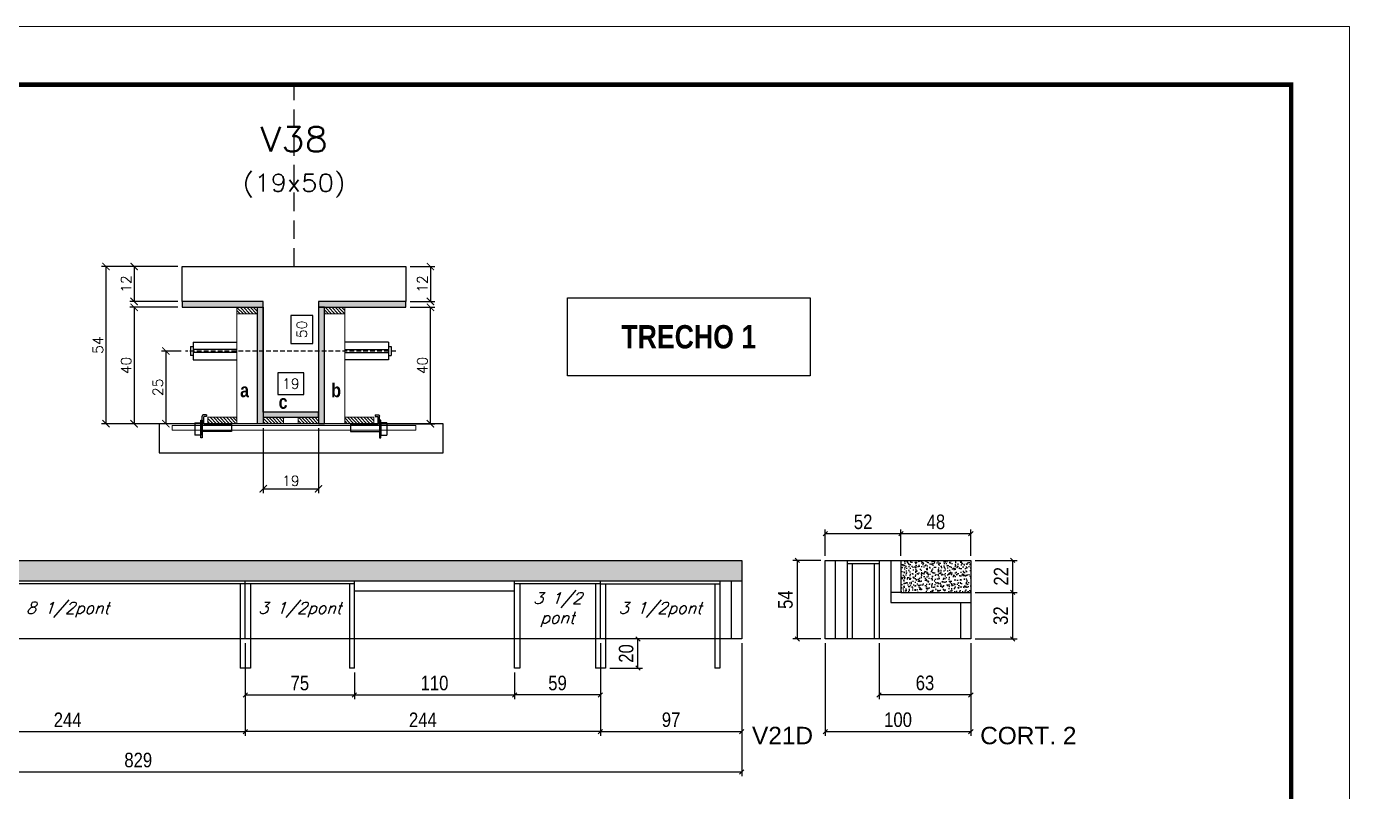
# Model space of a CAD drawing. Extents: x 0 to 6325, y 5574 to 19307.
# Drawn here: x 3746 to 4655, y 12990 to 13516 of the extents above; entities that cross this region are included whole.
import ezdxf
from ezdxf.enums import TextEntityAlignment as Align

# ---------------------------------------------------------------- set-up
doc = ezdxf.new("R2010")
doc.units = 0
doc.linetypes.add('DASHED', pattern=[0.75, 0.5, -0.25])
doc.linetypes.add('HIDDEN', pattern=[9.525, 6.35, -3.175])
for name, color, linetype in [('1', 1, 'Continuous'), ('5', 5, 'Continuous'), ('barrote', 251, 'Continuous'), ('COTA', 241, 'Continuous'), ('Cota Seção (2x)', 4, 'Continuous'), ('detalhes', 4, 'Continuous'), ('Hachura', 253, 'Continuous'), ('NOMENCLATURA', 7, 'Continuous'), ('Painéis', 200, 'Continuous'), ('presilha', 1, 'Continuous'), ('SARR_2.2x7', 40, 'Continuous'), ('SARR_3.5x7', 81, 'Continuous'), ('TENSOR', 3, 'Continuous'), ('texto', 7, 'Continuous'), ('Texto de Titulo', 7, 'Continuous'), ('Texto Qtd Sarr', 242, 'Continuous')]:
    doc.layers.add(name, color=color, linetype=linetype)
for name, color, linetype, lineweight in [('CONCRETO', 251, 'Continuous', 25), ('Folhas', 255, 'Continuous', 9), ('Madeira', 126, 'Continuous', 18), ('SARRAFO DE PRESSAO', 251, 'DASHED', 9), ('SCO-___-LAJ', 2, 'Continuous', 0), ('Texto Seção', 7, 'Continuous', 15)]:
    doc.layers.add(name, color=color, linetype=linetype, lineweight=lineweight)
doc.styles.add('COTA TECNICA', font='techl___.ttf', dxfattribs={"height": 10})
doc.styles.add('ROMANC', font='techb___.ttf', dxfattribs={"height": 2.5})
doc.styles.add('Romans', font='romans.shx')
doc.styles.get("Standard").update_dxf_attribs({"font": 'arial.ttf'})
doc.styles.add('TECNICA', font='techb___.ttf', dxfattribs={"height": 10})
doc.dimstyles.new('Cota Seção (2x)', dxfattribs={"dimtxt": 7, "dimasz": 5, "dimexe": 3, "dimexo": 3, "dimgap": 2, "dimtad": 3, "dimdec": 1, "dimlfac": 0.5, "dimzin": 12, "dimdsep": 46, "dimtxsty": 'Romans', "dimblk": 'ARCHTICK', "dimcen": 0, "dimclrd": 4, "dimclre": 4, "dimclrt": 1, "dimadec": 1, "dimazin": 3, "dimtfac": 1, "dimtdec": 1, "dimtmove": 0, "dimatfit": 3, "dimldrblk": 'OBLIQUE', "dimfxl": 1, "dimtolj": 1, "dimtzin": 12, "dimarcsym": 0})
doc.dimstyles.new('Cota Seção interna', dxfattribs={"dimtxt": 7, "dimasz": 6, "dimexe": 0.18, "dimexo": 2, "dimgap": -4, "dimtad": 3, "dimdec": 1, "dimlfac": 0.5, "dimzin": 12, "dimdsep": 46, "dimtxsty": 'Romans', "dimblk": 'ARCHTICK', "dimcen": 0.09, "dimse1": 1, "dimse2": 1, "dimsd1": 1, "dimsd2": 1, "dimclrd": 180, "dimclre": 5, "dimclrt": 1, "dimadec": 0, "dimazin": 3, "dimtfac": 1, "dimtdec": 1, "dimtofl": 0, "dimtmove": 0, "dimatfit": 3, "dimldrblk": 'ARCHTICK', "dimfxl": 1, "dimtolj": 1, "dimtzin": 0, "dimarcsym": 0})
doc.dimstyles.new('PAINEL', dxfattribs={"dimtxt": 10, "dimasz": 3, "dimexe": 3, "dimexo": 3, "dimgap": 3, "dimtad": 1, "dimdec": 1, "dimzin": 12, "dimdsep": 46, "dimtxsty": 'COTA TECNICA', "dimblk1": 'OBLIQUE', "dimblk2": 'OBLIQUE', "dimsah": 1, "dimcen": 0.9, "dimclrd": 4, "dimclre": 4, "dimclrt": 240, "dimadec": 1, "dimazin": 3, "dimtfac": 1, "dimtdec": 1, "dimtmove": 0, "dimatfit": 3, "dimfxl": 1, "dimtolj": 1, "dimtzin": 12, "dimarcsym": 0})
pattern_1 = [(315, (26865.4202, 5013.0558), (1.12253202, 1.12253202), [])]

# ---------------------------------------------------------------- blocks, each defined once
blk = doc.blocks.new('9999999999')
at = {"layer": 'Folhas'}
blk.add_lwpolyline([(98138.98, 34190.21), (99623.98, 34190.21), (99623.98, 35240.21), (98138.98, 35240.21)], close=True, dxfattribs=at)
at = {"layer": 'Folhas', "color": 30, "const_width": 3}
blk.add_lwpolyline([(98213.98, 34230.21), (99583.98, 34230.21), (99583.98, 35200.21), (98213.98, 35200.21)], close=True, dxfattribs=at)
blk = doc.blocks.new('_Oblique')
at = {"layer": '1', "color": 0, "lineweight": -2}
blk.add_line((-0.5, -0.5), (0.5, 0.5), dxfattribs=at)
blk = doc.blocks.new('*D4930')
at = {"layer": 'COTA', "color": 4, "lineweight": -2, "transparency": 16777216}
for p, q in [((3408.47, 13091.81), (3408.47, 13000.43)), ((4237.47, 13091.81), (4237.47, 13000.43)), ((3408.47, 13003.43), (4237.47, 13003.43))]:
    blk.add_line(p, q, dxfattribs=at)
at = {"layer": 'Defpoints', "color": 0, "transparency": 16777216}
for p in [(3408.47, 13094.81), (4237.47, 13094.81), (4237.47, 13003.43)]:
    blk.add_point(p, dxfattribs=at)
at = {"layer": 'COTA', "color": 4, "lineweight": -2, "transparency": 16777216, "xscale": 3, "yscale": 3, "zscale": 3, "rotation": 180}
blk.add_blockref('_Oblique', (3408.47, 13003.43), dxfattribs=at)
at = {"layer": 'COTA', "color": 4, "lineweight": -2, "transparency": 16777216, "xscale": 3, "yscale": 3, "zscale": 3}
blk.add_blockref('_Oblique', (4237.47, 13003.43), dxfattribs=at)
at = {"layer": 'COTA', "color": 240, "transparency": 16777216, "insert": (3822.97, 13011.53), "char_height": 10, "attachment_point": 5, "style": 'COTA TECNICA'}
blk.add_mtext('\\A1;829', dxfattribs=at)
blk = doc.blocks.new('*D3748')
at = {"layer": 'COTA', "color": 4, "lineweight": -2, "transparency": 16777216}
for p, q in [((3652.47, 13091.81), (3652.47, 13028.14)), ((3896.47, 13091.81), (3896.47, 13028.14)), ((3652.47, 13031.14), (3896.47, 13031.14))]:
    blk.add_line(p, q, dxfattribs=at)
at = {"layer": 'Defpoints', "color": 0, "transparency": 16777216}
for p in [(3652.47, 13094.81), (3896.47, 13094.81), (3896.47, 13031.14)]:
    blk.add_point(p, dxfattribs=at)
at = {"layer": 'COTA', "color": 4, "lineweight": -2, "transparency": 16777216, "xscale": 3, "yscale": 3, "zscale": 3, "rotation": 180}
blk.add_blockref('_Oblique', (3652.47, 13031.14), dxfattribs=at)
at = {"layer": 'COTA', "color": 4, "lineweight": -2, "transparency": 16777216, "xscale": 3, "yscale": 3, "zscale": 3}
blk.add_blockref('_Oblique', (3896.47, 13031.14), dxfattribs=at)
at = {"layer": 'COTA', "color": 240, "transparency": 16777216, "insert": (3774.47, 13039.22), "char_height": 10, "attachment_point": 5, "style": 'COTA TECNICA'}
blk.add_mtext('\\A1;244', dxfattribs=at)
blk = doc.blocks.new('*D3749')
at = {"layer": 'COTA', "color": 4, "lineweight": -2, "transparency": 16777216}
for p, q in [((4140.47, 13091.81), (4140.47, 13028.14)), ((4237.47, 13091.81), (4237.47, 13028.14)), ((4140.47, 13031.14), (4237.47, 13031.14))]:
    blk.add_line(p, q, dxfattribs=at)
at = {"layer": 'Defpoints', "color": 0, "transparency": 16777216}
for p in [(4140.47, 13094.81), (4237.47, 13094.81), (4237.47, 13031.14)]:
    blk.add_point(p, dxfattribs=at)
at = {"layer": 'COTA', "color": 4, "lineweight": -2, "transparency": 16777216, "xscale": 3, "yscale": 3, "zscale": 3, "rotation": 180}
blk.add_blockref('_Oblique', (4140.47, 13031.14), dxfattribs=at)
at = {"layer": 'COTA', "color": 4, "lineweight": -2, "transparency": 16777216, "xscale": 3, "yscale": 3, "zscale": 3}
blk.add_blockref('_Oblique', (4237.47, 13031.14), dxfattribs=at)
at = {"layer": 'COTA', "color": 240, "transparency": 16777216, "insert": (4188.97, 13039.25), "char_height": 10, "attachment_point": 5, "style": 'COTA TECNICA'}
blk.add_mtext('\\A1;97', dxfattribs=at)
blk = doc.blocks.new('*D4913')
at = {"layer": 'COTA', "color": 4, "lineweight": -2, "transparency": 16777216}
for p, q in [((3896.47, 13091.81), (3896.47, 13028.14)), ((4140.47, 13091.81), (4140.47, 13028.14)), ((4140.47, 13031.14), (3896.47, 13031.14))]:
    blk.add_line(p, q, dxfattribs=at)
at = {"layer": 'Defpoints', "color": 0, "transparency": 16777216}
for p in [(3896.47, 13094.81), (4140.47, 13094.81), (3896.47, 13031.14)]:
    blk.add_point(p, dxfattribs=at)
at = {"layer": 'COTA', "color": 4, "lineweight": -2, "transparency": 16777216, "xscale": 3, "yscale": 3, "zscale": 3, "rotation": 180}
blk.add_blockref('_Oblique', (3896.47, 13031.14), dxfattribs=at)
at = {"layer": 'COTA', "color": 4, "lineweight": -2, "transparency": 16777216, "xscale": 3, "yscale": 3, "zscale": 3}
blk.add_blockref('_Oblique', (4140.47, 13031.14), dxfattribs=at)
at = {"layer": 'COTA', "color": 240, "transparency": 16777216, "insert": (4018.47, 13039.22), "char_height": 10, "attachment_point": 5, "style": 'COTA TECNICA'}
blk.add_mtext('\\A1;244', dxfattribs=at)
blk = doc.blocks.new('*D4915')
at = {"layer": 'COTA', "color": 4, "lineweight": -2, "transparency": 16777216}
for p, q in [((4140.47, 13091.81), (4140.47, 13053.33)), ((4081.47, 13071.81), (4081.47, 13053.33)), ((4140.47, 13056.33), (4081.47, 13056.33))]:
    blk.add_line(p, q, dxfattribs=at)
at = {"layer": 'Defpoints', "color": 0, "transparency": 16777216}
for p in [(4140.47, 13094.81), (4081.47, 13074.81), (4081.47, 13056.33)]:
    blk.add_point(p, dxfattribs=at)
at = {"layer": 'COTA', "color": 4, "lineweight": -2, "transparency": 16777216, "xscale": 3, "yscale": 3, "zscale": 3, "rotation": 180}
blk.add_blockref('_Oblique', (4081.47, 13056.33), dxfattribs=at)
at = {"layer": 'COTA', "color": 4, "lineweight": -2, "transparency": 16777216, "xscale": 3, "yscale": 3, "zscale": 3}
blk.add_blockref('_Oblique', (4140.47, 13056.33), dxfattribs=at)
at = {"layer": 'COTA', "color": 240, "transparency": 16777216, "insert": (4110.97, 13064.47), "char_height": 10, "attachment_point": 5, "style": 'COTA TECNICA'}
blk.add_mtext('\\A1;59', dxfattribs=at)
blk = doc.blocks.new('*D4916')
at = {"layer": 'COTA', "color": 4, "lineweight": -2, "transparency": 16777216}
for p, q in [((3896.47, 13091.81), (3896.47, 13053.33)), ((3971.47, 13071.81), (3971.47, 13053.33)), ((3896.47, 13056.33), (3971.47, 13056.33))]:
    blk.add_line(p, q, dxfattribs=at)
at = {"layer": 'Defpoints', "color": 0, "transparency": 16777216}
for p in [(3896.47, 13094.81), (3971.47, 13074.81), (3971.47, 13056.33)]:
    blk.add_point(p, dxfattribs=at)
at = {"layer": 'COTA', "color": 4, "lineweight": -2, "transparency": 16777216, "xscale": 3, "yscale": 3, "zscale": 3, "rotation": 180}
blk.add_blockref('_Oblique', (3896.47, 13056.33), dxfattribs=at)
at = {"layer": 'COTA', "color": 4, "lineweight": -2, "transparency": 16777216, "xscale": 3, "yscale": 3, "zscale": 3}
blk.add_blockref('_Oblique', (3971.47, 13056.33), dxfattribs=at)
at = {"layer": 'COTA', "color": 240, "transparency": 16777216, "insert": (3933.97, 13064.44), "char_height": 10, "attachment_point": 5, "style": 'COTA TECNICA'}
blk.add_mtext('\\A1;75', dxfattribs=at)
blk = doc.blocks.new('*D4917')
at = {"layer": 'COTA', "color": 4, "lineweight": -2, "transparency": 16777216}
for p, q in [((4294.87, 13091.81), (4294.87, 13028.14)), ((4394.87, 13091.81), (4394.87, 13028.14)), ((4294.87, 13031.14), (4394.87, 13031.14))]:
    blk.add_line(p, q, dxfattribs=at)
at = {"layer": 'Defpoints', "color": 0, "transparency": 16777216}
for p in [(4294.87, 13094.81), (4394.87, 13094.81), (4394.87, 13031.14)]:
    blk.add_point(p, dxfattribs=at)
at = {"layer": 'COTA', "color": 4, "lineweight": -2, "transparency": 16777216, "xscale": 3, "yscale": 3, "zscale": 3, "rotation": 180}
blk.add_blockref('_Oblique', (4294.87, 13031.14), dxfattribs=at)
at = {"layer": 'COTA', "color": 4, "lineweight": -2, "transparency": 16777216, "xscale": 3, "yscale": 3, "zscale": 3}
blk.add_blockref('_Oblique', (4394.87, 13031.14), dxfattribs=at)
at = {"layer": 'COTA', "color": 240, "transparency": 16777216, "insert": (4344.87, 13039.25), "char_height": 10, "attachment_point": 5, "style": 'COTA TECNICA'}
blk.add_mtext('\\A1;100', dxfattribs=at)
blk = doc.blocks.new('*D4918')
at = {"layer": 'COTA', "color": 4, "lineweight": -2, "transparency": 16777216}
for p, q in [((3971.47, 13071.81), (3971.47, 13053.33)), ((4081.47, 13071.81), (4081.47, 13053.33)), ((3971.47, 13056.33), (4081.47, 13056.33))]:
    blk.add_line(p, q, dxfattribs=at)
at = {"layer": 'Defpoints', "color": 0, "transparency": 16777216}
for p in [(3971.47, 13074.81), (4081.47, 13074.81), (4081.47, 13056.33)]:
    blk.add_point(p, dxfattribs=at)
at = {"layer": 'COTA', "color": 4, "lineweight": -2, "transparency": 16777216, "xscale": 3, "yscale": 3, "zscale": 3, "rotation": 180}
blk.add_blockref('_Oblique', (3971.47, 13056.33), dxfattribs=at)
at = {"layer": 'COTA', "color": 4, "lineweight": -2, "transparency": 16777216, "xscale": 3, "yscale": 3, "zscale": 3}
blk.add_blockref('_Oblique', (4081.47, 13056.33), dxfattribs=at)
at = {"layer": 'COTA', "color": 240, "transparency": 16777216, "insert": (4026.47, 13064.44), "char_height": 10, "attachment_point": 5, "style": 'COTA TECNICA'}
blk.add_mtext('\\A1;110', dxfattribs=at)
blk = doc.blocks.new('*D4920')
at = {"layer": 'COTA', "color": 4, "lineweight": -2, "transparency": 16777216}
for p, q in [((4166.23, 13074.81), (4166.23, 13094.81)), ((4146.97, 13074.81), (4169.23, 13074.81))]:
    blk.add_line(p, q, dxfattribs=at)
at = {"layer": 'Defpoints', "color": 0, "transparency": 16777216}
for p in [(4166.23, 13094.81), (4166.23, 13094.81), (4143.97, 13074.81)]:
    blk.add_point(p, dxfattribs=at)
at = {"layer": 'COTA', "color": 4, "lineweight": -2, "transparency": 16777216, "xscale": 3, "yscale": 3, "zscale": 3}
for p, rotation in [((4166.23, 13094.81), 90), ((4166.23, 13074.81), 270)]:
    blk.add_blockref('_Oblique', p, dxfattribs=dict(at, rotation=rotation))
at = {"layer": 'COTA', "color": 240, "transparency": 16777216, "insert": (4158.13, 13084.81), "char_height": 10, "attachment_point": 5, "rotation": 90, "style": 'COTA TECNICA'}
blk.add_mtext('\\A1;20', dxfattribs=at)
blk = doc.blocks.new('*D4921')
at = {"layer": 'COTA', "color": 4, "lineweight": -2, "transparency": 16777216}
for p, q in [((4397.87, 13126.81), (4426.66, 13126.81)), ((4423.66, 13094.81), (4423.66, 13126.81)), ((4397.87, 13094.81), (4426.66, 13094.81))]:
    blk.add_line(p, q, dxfattribs=at)
at = {"layer": 'Defpoints', "color": 0, "transparency": 16777216}
for p in [(4394.87, 13126.81), (4423.66, 13126.81), (4394.87, 13094.81)]:
    blk.add_point(p, dxfattribs=at)
at = {"layer": 'COTA', "color": 4, "lineweight": -2, "transparency": 16777216, "xscale": 3, "yscale": 3, "zscale": 3}
for p, rotation in [((4423.66, 13126.81), 90), ((4423.66, 13094.81), 270)]:
    blk.add_blockref('_Oblique', p, dxfattribs=dict(at, rotation=rotation))
at = {"layer": 'COTA', "color": 240, "transparency": 16777216, "insert": (4415.44, 13110.81), "char_height": 10, "attachment_point": 5, "rotation": 90, "style": 'COTA TECNICA'}
blk.add_mtext('\\A1;32', dxfattribs=at)
blk = doc.blocks.new('*D4922')
at = {"layer": 'COTA', "color": 4, "lineweight": -2, "transparency": 16777216}
for p, q in [((4397.87, 13148.81), (4426.66, 13148.81)), ((4423.66, 13126.81), (4423.66, 13148.81)), ((4397.87, 13126.81), (4426.66, 13126.81))]:
    blk.add_line(p, q, dxfattribs=at)
at = {"layer": 'Defpoints', "color": 0, "transparency": 16777216}
for p in [(4394.87, 13148.81), (4423.66, 13148.81), (4394.87, 13126.81)]:
    blk.add_point(p, dxfattribs=at)
at = {"layer": 'COTA', "color": 4, "lineweight": -2, "transparency": 16777216, "xscale": 3, "yscale": 3, "zscale": 3}
for p, rotation in [((4423.66, 13148.81), 90), ((4423.66, 13126.81), 270)]:
    blk.add_blockref('_Oblique', p, dxfattribs=dict(at, rotation=rotation))
at = {"layer": 'COTA', "color": 240, "transparency": 16777216, "insert": (4415.66, 13137.81), "char_height": 10, "attachment_point": 5, "rotation": 90, "style": 'COTA TECNICA'}
blk.add_mtext('\\A1;22', dxfattribs=at)
blk = doc.blocks.new('*D4923')
at = {"layer": 'COTA', "color": 4, "lineweight": -2, "transparency": 16777216}
for p, q in [((4291.87, 13148.81), (4272.66, 13148.81)), ((4275.66, 13148.81), (4275.66, 13094.81)), ((4291.87, 13094.81), (4272.66, 13094.81))]:
    blk.add_line(p, q, dxfattribs=at)
at = {"layer": 'Defpoints', "color": 0, "transparency": 16777216}
for p in [(4294.87, 13148.81), (4275.66, 13094.81), (4294.87, 13094.81)]:
    blk.add_point(p, dxfattribs=at)
at = {"layer": 'COTA', "color": 4, "lineweight": -2, "transparency": 16777216, "xscale": 3, "yscale": 3, "zscale": 3}
for p, rotation in [((4275.66, 13148.81), 90), ((4275.66, 13094.81), 270)]:
    blk.add_blockref('_Oblique', p, dxfattribs=dict(at, rotation=rotation))
at = {"layer": 'COTA', "color": 240, "transparency": 16777216, "insert": (4267.55, 13121.81), "char_height": 10, "attachment_point": 5, "rotation": 90, "style": 'COTA TECNICA'}
blk.add_mtext('\\A1;54', dxfattribs=at)
blk = doc.blocks.new('*D4924')
at = {"layer": 'COTA', "color": 4, "lineweight": -2, "transparency": 16777216}
for p, q in [((4346.87, 13151.81), (4346.87, 13170.12)), ((4394.87, 13151.81), (4394.87, 13170.12)), ((4394.87, 13167.12), (4346.87, 13167.12))]:
    blk.add_line(p, q, dxfattribs=at)
at = {"layer": 'Defpoints', "color": 0, "transparency": 16777216}
for p in [(4346.87, 13167.12), (4346.87, 13148.81), (4394.87, 13148.81)]:
    blk.add_point(p, dxfattribs=at)
at = {"layer": 'COTA', "color": 4, "lineweight": -2, "transparency": 16777216, "xscale": 3, "yscale": 3, "zscale": 3, "rotation": 180}
blk.add_blockref('_Oblique', (4346.87, 13167.12), dxfattribs=at)
at = {"layer": 'COTA', "color": 4, "lineweight": -2, "transparency": 16777216, "xscale": 3, "yscale": 3, "zscale": 3}
blk.add_blockref('_Oblique', (4394.87, 13167.12), dxfattribs=at)
at = {"layer": 'COTA', "color": 240, "transparency": 16777216, "insert": (4370.87, 13175.22), "char_height": 10, "attachment_point": 5, "style": 'COTA TECNICA'}
blk.add_mtext('\\A1;48', dxfattribs=at)
blk = doc.blocks.new('*D4925')
at = {"layer": 'COTA', "color": 4, "lineweight": -2, "transparency": 16777216}
for p, q in [((4294.87, 13151.81), (4294.87, 13170.12)), ((4346.87, 13151.81), (4346.87, 13170.12)), ((4346.87, 13167.12), (4294.87, 13167.12))]:
    blk.add_line(p, q, dxfattribs=at)
at = {"layer": 'Defpoints', "color": 0, "transparency": 16777216}
for p in [(4294.87, 13167.12), (4294.87, 13148.81), (4346.87, 13148.81)]:
    blk.add_point(p, dxfattribs=at)
at = {"layer": 'COTA', "color": 4, "lineweight": -2, "transparency": 16777216, "xscale": 3, "yscale": 3, "zscale": 3, "rotation": 180}
blk.add_blockref('_Oblique', (4294.87, 13167.12), dxfattribs=at)
at = {"layer": 'COTA', "color": 4, "lineweight": -2, "transparency": 16777216, "xscale": 3, "yscale": 3, "zscale": 3}
blk.add_blockref('_Oblique', (4346.87, 13167.12), dxfattribs=at)
at = {"layer": 'COTA', "color": 240, "transparency": 16777216, "insert": (4320.87, 13175.23), "char_height": 10, "attachment_point": 5, "style": 'COTA TECNICA'}
blk.add_mtext('\\A1;52', dxfattribs=at)
blk = doc.blocks.new('titulo1')
at = {"layer": 'Defpoints', "color": 252, "linetype": 'HIDDEN', "ltscale": 2}
blk.add_line((0, 0), (0, 125), dxfattribs=at)
at = {"layer": 'Defpoints', "style": 'Romans', "oblique": 15}
blk.add_attdef('FOLHA', text='', height=10, dxfattribs=at).set_placement((0, 15.58), align=Align.MIDDLE_CENTER)
at = {"layer": 'Texto Qtd Sarr', "color": 3, "style": 'Romans', "oblique": 15}
for tag, height, p in [('TITULO', 17, (0, 71.45)), ('SEÇÃO', 12, (0, 41.55))]:
    blk.add_attdef(tag, text='', height=height, dxfattribs=at).set_placement(p, align=Align.MIDDLE_CENTER)
blk = doc.blocks.new('_ArchTick')
at = {"color": 0, "linetype": 'ByBlock', "const_width": 0.15}
blk.add_lwpolyline([(-0.5, -0.5), (0.5, 0.5)], dxfattribs=at)
blk = doc.blocks.new('*D3750')
at = {"layer": 'COTA', "color": 4, "lineweight": -2, "transparency": 16777216}
for p, q in [((4009.8, 13350.7), (4026.67, 13350.7)), ((4023.67, 13350.7), (4023.67, 13326.7)), ((4009.8, 13326.7), (4026.67, 13326.7))]:
    blk.add_line(p, q, dxfattribs=at)
at = {"layer": 'Defpoints', "color": 0, "transparency": 16777216}
for p in [(4006.8, 13350.7), (4006.8, 13326.7), (4023.67, 13326.7)]:
    blk.add_point(p, dxfattribs=at)
at = {"layer": 'COTA', "color": 4, "lineweight": -2, "transparency": 16777216, "xscale": 5, "yscale": 5, "zscale": 5}
for p, rotation in [((4023.67, 13350.7), 90), ((4023.67, 13326.7), 270)]:
    blk.add_blockref('_ArchTick', p, dxfattribs=dict(at, rotation=rotation))
at = {"layer": 'COTA', "color": 1, "transparency": 16777216, "insert": (4018.17, 13338.7), "char_height": 7, "attachment_point": 5, "rotation": 90, "style": 'Romans'}
blk.add_mtext('\\A1;12', dxfattribs=at)
blk = doc.blocks.new('*D3751')
at = {"layer": 'COTA', "color": 4, "lineweight": -2, "transparency": 16777216}
for p, q in [((3850.2, 13350.7), (3797.82, 13350.7)), ((3800.82, 13242.7), (3800.82, 13350.7)), ((3872.2, 13242.7), (3797.82, 13242.7))]:
    blk.add_line(p, q, dxfattribs=at)
at = {"layer": 'Defpoints', "color": 0, "transparency": 16777216}
for p in [(3800.82, 13350.7), (3853.2, 13350.7), (3875.2, 13242.7)]:
    blk.add_point(p, dxfattribs=at)
at = {"layer": 'COTA', "color": 4, "lineweight": -2, "transparency": 16777216, "xscale": 5, "yscale": 5, "zscale": 5}
for p, rotation in [((3800.82, 13350.7), 90), ((3800.82, 13242.7), 270)]:
    blk.add_blockref('_ArchTick', p, dxfattribs=dict(at, rotation=rotation))
at = {"layer": 'COTA', "color": 1, "transparency": 16777216, "insert": (3795.32, 13296.7), "char_height": 7, "attachment_point": 5, "rotation": 90, "style": 'Romans'}
blk.add_mtext('\\A1;54', dxfattribs=at)
blk = doc.blocks.new('*D3752')
at = {"layer": 'COTA', "color": 4, "lineweight": -2, "transparency": 16777216}
for p, q in [((4009.8, 13322.7), (4026.67, 13322.7)), ((4023.67, 13242.7), (4023.67, 13322.7)), ((3983.4, 13242.7), (4026.67, 13242.7))]:
    blk.add_line(p, q, dxfattribs=at)
at = {"layer": 'Defpoints', "color": 0, "transparency": 16777216}
for p in [(4006.8, 13322.7), (4023.67, 13322.7), (3980.4, 13242.7)]:
    blk.add_point(p, dxfattribs=at)
at = {"layer": 'COTA', "color": 4, "lineweight": -2, "transparency": 16777216, "xscale": 5, "yscale": 5, "zscale": 5}
for p, rotation in [((4023.67, 13322.7), 90), ((4023.67, 13242.7), 270)]:
    blk.add_blockref('_ArchTick', p, dxfattribs=dict(at, rotation=rotation))
at = {"layer": 'COTA', "color": 1, "transparency": 16777216, "insert": (4018.17, 13282.7), "char_height": 7, "attachment_point": 5, "rotation": 90, "style": 'Romans'}
blk.add_mtext('\\A1;40', dxfattribs=at)
blk = doc.blocks.new('*D3753')
at = {"layer": 'Cota Seção (2x)', "color": 180, "lineweight": -2, "transparency": 16777216}
for p, q in [((3942.8, 13317.18), (3927.8, 13317.18)), ((3927.8, 13317.18), (3927.8, 13297.84)), ((3942.8, 13297.84), (3942.8, 13317.18)), ((3927.8, 13297.84), (3942.8, 13297.84))]:
    blk.add_line(p, q, dxfattribs=at)
at = {"layer": 'Defpoints', "color": 0, "transparency": 16777216}
for p in [(3946.8, 13350.7), (3957.8, 13350.7), (3957.8, 13250.7)]:
    blk.add_point(p, dxfattribs=at)
at = {"layer": 'Cota Seção (2x)', "color": 1, "transparency": 16777216, "insert": (3935.3, 13307.51), "char_height": 7, "attachment_point": 5, "rotation": 90, "style": 'Romans'}
blk.add_mtext('\\A1;50', dxfattribs=at)
blk = doc.blocks.new('*D3754')
at = {"layer": 'COTA', "color": 4, "lineweight": -2, "transparency": 16777216}
for p, q in [((3850.2, 13350.7), (3817.14, 13350.7)), ((3820.14, 13350.7), (3820.14, 13326.7)), ((3850.2, 13326.7), (3817.14, 13326.7))]:
    blk.add_line(p, q, dxfattribs=at)
at = {"layer": 'Defpoints', "color": 0, "transparency": 16777216}
for p in [(3853.2, 13350.7), (3820.14, 13326.7), (3853.2, 13326.7)]:
    blk.add_point(p, dxfattribs=at)
at = {"layer": 'COTA', "color": 4, "lineweight": -2, "transparency": 16777216, "xscale": 5, "yscale": 5, "zscale": 5}
for p, rotation in [((3820.14, 13350.7), 90), ((3820.14, 13326.7), 270)]:
    blk.add_blockref('_ArchTick', p, dxfattribs=dict(at, rotation=rotation))
at = {"layer": 'COTA', "color": 1, "transparency": 16777216, "insert": (3814.64, 13338.7), "char_height": 7, "attachment_point": 5, "rotation": 90, "style": 'Romans'}
blk.add_mtext('\\A1;12', dxfattribs=at)
blk = doc.blocks.new('*D3755')
at = {"layer": 'COTA', "color": 4, "lineweight": -2, "transparency": 16777216}
for p, q in [((3850.2, 13322.7), (3817.14, 13322.7)), ((3820.14, 13322.7), (3820.14, 13242.7)), ((3872.2, 13242.7), (3817.14, 13242.7))]:
    blk.add_line(p, q, dxfattribs=at)
at = {"layer": 'Defpoints', "color": 0, "transparency": 16777216}
for p in [(3853.2, 13322.7), (3820.14, 13242.7), (3875.2, 13242.7)]:
    blk.add_point(p, dxfattribs=at)
at = {"layer": 'COTA', "color": 4, "lineweight": -2, "transparency": 16777216, "xscale": 5, "yscale": 5, "zscale": 5}
for p, rotation in [((3820.14, 13322.7), 90), ((3820.14, 13242.7), 270)]:
    blk.add_blockref('_ArchTick', p, dxfattribs=dict(at, rotation=rotation))
at = {"layer": 'COTA', "color": 1, "transparency": 16777216, "insert": (3814.64, 13282.7), "char_height": 7, "attachment_point": 5, "rotation": 90, "style": 'Romans'}
blk.add_mtext('\\A1;40', dxfattribs=at)
blk = doc.blocks.new('PRESILHA METÁLICA 1')
at = {"layer": 'presilha'}
for p, q in [((6, 15.5), (7.5, 15.5)), ((6, -2.5), (6, 15.5)), ((7.5, 10.6), (7.5, 19.9)), ((7.5, 15.5), (7.5, -2.5)), ((12, 21), (8.6, 21)), ((9, 11.6), (9, 18.9)), ((12, 19.5), (9.6, 19.5)), ((12, 21), (12, 19.5)), ((0, 13), (6, 13)), ((0, 13), (0, 0)), ((6, 0), (0, 0)), ((6, 13), (6, 0)), ((37.5, 4.1), (7.5, 4.1)), ((37.5, 11), (9.6, 11)), ((37.5, 11), (37.5, 4.1)), ((7.5, -2.5), (6, -2.5))]:
    blk.add_line(p, q, dxfattribs=at)
for centre, radius, start, end in [((8.6, 19.9), 1.14, 90, 180), ((9.6, 18.9), 0.57, 90, 180), ((9.6, 11.6), 0.57, 180, 270)]:
    blk.add_arc(centre, radius, start, end, dxfattribs=at)
blk = doc.blocks.new('*D3280')
at = {"layer": 'COTA', "color": 4, "lineweight": -2, "transparency": 16777216}
for p, q in [((3908.8, 13239.7), (3908.8, 13194.97)), ((3946.8, 13239.7), (3946.8, 13194.97)), ((3908.8, 13197.97), (3946.8, 13197.97))]:
    blk.add_line(p, q, dxfattribs=at)
at = {"layer": 'Defpoints', "color": 0, "transparency": 16777216}
for p in [(3908.8, 13242.7), (3946.8, 13242.7), (3946.8, 13197.97)]:
    blk.add_point(p, dxfattribs=at)
at = {"layer": 'COTA', "color": 4, "lineweight": -2, "transparency": 16777216, "xscale": 5, "yscale": 5, "zscale": 5, "rotation": 180}
blk.add_blockref('_ArchTick', (3908.8, 13197.97), dxfattribs=at)
at = {"layer": 'COTA', "color": 4, "lineweight": -2, "transparency": 16777216, "xscale": 5, "yscale": 5, "zscale": 5}
blk.add_blockref('_ArchTick', (3946.8, 13197.97), dxfattribs=at)
at = {"layer": 'COTA', "color": 1, "transparency": 16777216, "insert": (3927.8, 13203.47), "char_height": 7, "attachment_point": 5, "style": 'Romans'}
blk.add_mtext('\\A1;19', dxfattribs=at)
blk = doc.blocks.new('*D3281')
at = {"layer": 'Cota Seção (2x)', "color": 180, "lineweight": -2, "transparency": 16777216}
for p, q in [((3936.8, 13277.7), (3918.8, 13277.7)), ((3918.8, 13277.7), (3918.8, 13262.7)), ((3936.8, 13262.7), (3936.8, 13277.7)), ((3918.8, 13262.7), (3936.8, 13262.7))]:
    blk.add_line(p, q, dxfattribs=at)
at = {"layer": 'Defpoints', "color": 0, "transparency": 16777216}
for p in [(3946.8, 13258.7), (3908.8, 13242.7), (3946.8, 13242.7)]:
    blk.add_point(p, dxfattribs=at)
at = {"layer": 'Cota Seção (2x)', "color": 1, "transparency": 16777216, "insert": (3927.8, 13270.2), "char_height": 7, "attachment_point": 5, "style": 'Romans'}
blk.add_mtext('\\A1;19', dxfattribs=at)
blk = doc.blocks.new('*D4408')
at = {"layer": 'COTA', "color": 4, "lineweight": -2, "transparency": 16777216}
for p, q in [((4331.87, 13091.81), (4331.87, 13053.33)), ((4394.87, 13091.81), (4394.87, 13053.33)), ((4394.87, 13056.33), (4331.87, 13056.33))]:
    blk.add_line(p, q, dxfattribs=at)
at = {"layer": 'Defpoints', "color": 0, "transparency": 16777216}
for p in [(4331.87, 13094.81), (4394.87, 13094.81), (4331.87, 13056.33)]:
    blk.add_point(p, dxfattribs=at)
at = {"layer": 'COTA', "color": 4, "lineweight": -2, "transparency": 16777216, "xscale": 3, "yscale": 3, "zscale": 3, "rotation": 180}
blk.add_blockref('_Oblique', (4331.87, 13056.33), dxfattribs=at)
at = {"layer": 'COTA', "color": 4, "lineweight": -2, "transparency": 16777216, "xscale": 3, "yscale": 3, "zscale": 3}
blk.add_blockref('_Oblique', (4394.87, 13056.33), dxfattribs=at)
at = {"layer": 'COTA', "color": 240, "transparency": 16777216, "insert": (4363.37, 13064.55), "char_height": 10, "attachment_point": 5, "style": 'COTA TECNICA'}
blk.add_mtext('\\A1;63', dxfattribs=at)
blk = doc.blocks.new('*D4169')
at = {"layer": 'COTA', "color": 4, "lineweight": -2, "transparency": 16777216}
for p, q in [((3852.5, 13292.67), (3838.94, 13292.67)), ((3841.94, 13292.67), (3841.94, 13242.7)), ((3857.5, 13242.7), (3838.94, 13242.7))]:
    blk.add_line(p, q, dxfattribs=at)
at = {"layer": 'Defpoints', "color": 0, "transparency": 16777216}
for p in [(3855.5, 13292.67), (3841.94, 13242.7), (3860.5, 13242.7)]:
    blk.add_point(p, dxfattribs=at)
at = {"layer": 'COTA', "color": 4, "lineweight": -2, "transparency": 16777216, "xscale": 5, "yscale": 5, "zscale": 5}
for p, rotation in [((3841.94, 13292.67), 90), ((3841.94, 13242.7), 270)]:
    blk.add_blockref('_ArchTick', p, dxfattribs=dict(at, rotation=rotation))
at = {"layer": 'COTA', "color": 1, "transparency": 16777216, "insert": (3836.44, 13267.68), "char_height": 7, "attachment_point": 5, "rotation": 90, "style": 'Romans'}
blk.add_mtext('\\A1;25', dxfattribs=at)

msp = doc.modelspace()

# ---------------------------------------------------------------- hatches: boundary and pattern name
at = {"layer": 'COTA'}
h = msp.add_hatch(dxfattribs=at)
h.set_pattern_fill('AR-CONC', color=256, scale=0.03)
h.set_pattern_definition([(50, (45.0505, 54.755), (5.46554, -0.4781726), [0.5715, -6.2865]), (355, (45.0505, 54.755), (-1.0573026, 5.7317054), [0.4572, -5.0292175]), (100.451445, (45.506, 54.7153), (4.4082374, 5.2535326), [0.4857003, -5.3427073]), (46.1842, (45.0505, 56.279), (8.1323712, -1.26127), [0.85725, -9.42975]), (96.63556, (45.728, 56.174), (7.122124, 7.4227837), [0.7285507, -8.014068]), (351.18415, (45.0505, 56.279), (7.122124, 7.4227837), [0.685799, -7.543792]), (21, (45.8125, 55.898), (4.5484317, -3.067956), [0.5715, -6.2865]), (326, (45.8125, 55.898), (1.8540609, 5.525639), [0.4572, -5.0292]), (71.451445, (46.1916, 55.6425), (6.4024926, 2.457683), [0.4857003, -5.3426981]), (37.5, (45.0505, 54.7551), (0.0926581, 2.53665117), [0, -4.96824, 0, -5.1054, 0, -5.04825]), (7.5, (45.0505, 54.755), (2.0045899, 3.00541724), [0, -2.91084, 0, -4.85394, 0, -1.92405]), (327.5, (43.3513, 54.7551), (4.06771786, -0.17186232), [0, -1.905, 0, -5.9436, 0, -7.8867]), (317.5, (42.5893, 54.755), (4.4438754, 0.7627947), [0, -2.4765, 0, -3.94716, 0, -5.6007])])
h.paths.add_polyline_path([(4237.47, 13134.81), (4237.47, 13148.81), (3408.47, 13148.81), (3408.47, 13134.81)])
h = msp.add_hatch(dxfattribs=at)
h.set_pattern_fill('AR-CONC', color=256, scale=0.03)
h.set_pattern_definition([(50, (45.0505, 227.0003), (5.46554, -0.4781726), [0.5715, -6.2865]), (355, (45.0505, 227.0003), (-1.0573026, 5.7317054), [0.4572, -5.0292175]), (100.451445, (45.506, 226.9605), (4.4082374, 5.2535326), [0.4857003, -5.3427073]), (46.1842, (45.0505, 228.5243), (8.1323712, -1.26127), [0.85725, -9.42975]), (96.63556, (45.728, 228.419), (7.122124, 7.4227837), [0.7285507, -8.014068]), (351.18415, (45.0505, 228.524), (7.122124, 7.4227837), [0.685799, -7.543792]), (21, (45.8125, 228.1433), (4.5484317, -3.067956), [0.5715, -6.2865]), (326, (45.8125, 228.1433), (1.8540609, 5.525639), [0.4572, -5.0292]), (71.451445, (46.1916, 227.8877), (6.4024926, 2.457683), [0.4857003, -5.3426981]), (37.5, (45.0505, 227.0003), (0.0926581, 2.53665117), [0, -4.96824, 0, -5.1054, 0, -5.04825]), (7.5, (45.0505, 227.0003), (2.0045899, 3.00541724), [0, -2.91084, 0, -4.85394, 0, -1.92405]), (327.5, (43.3513, 227.0003), (4.06771786, -0.17186232), [0, -1.905, 0, -5.9436, 0, -7.8867]), (317.5, (42.5893, 227.0003), (4.4438754, 0.7627947), [0, -2.4765, 0, -3.94716, 0, -5.6007])])
h.paths.add_polyline_path([(4394.87, 13126.81), (4394.87, 13148.81), (4346.87, 13148.81), (4346.87, 13126.81)])
at = {"layer": 'Hachura'}
h = msp.add_hatch(color=256, dxfattribs=at)
h.dxf.hatch_style = 1
h.paths.add_polyline_path([(3908.8, 13322.7), (3908.8, 13326.7), (3853.2, 13326.7), (3853.2, 13322.7)])
h = msp.add_hatch(color=256, dxfattribs=at)
h.dxf.hatch_style = 1
h.paths.add_polyline_path([(4006.8, 13322.7), (4006.8, 13326.7), (3946.8, 13326.7), (3946.8, 13322.7)])
h = msp.add_hatch(dxfattribs=at)
h.set_pattern_fill('ANSI31', color=256, scale=0.5, angle=270, style=0)
h.set_pattern_definition([(315, (26865.4202, 5015.0558), (1.12253202, 1.12253202), [])])
h.paths.add_polyline_path([(3904.8, 13318.3), (3904.8, 13322.7), (3890.8, 13322.7), (3890.8, 13318.3)])
h = msp.add_hatch(color=256, dxfattribs=at)
h.dxf.hatch_style = 1
h.paths.add_polyline_path([(3904.8, 13322.7), (3908.8, 13322.7), (3908.8, 13242.7), (3904.8, 13242.7)])
h = msp.add_hatch(color=256, dxfattribs=at)
h.dxf.hatch_style = 1
h.paths.add_polyline_path([(3950.8, 13322.7), (3946.8, 13322.7), (3946.8, 13242.7), (3950.8, 13242.7)])
h = msp.add_hatch(dxfattribs=at)
h.set_pattern_fill('ANSI31', color=256, scale=0.5, angle=270, style=0)
h.set_pattern_definition([(315, (26865.4202, 5015.0558), (1.12253202, 1.12253202), [])])
h.paths.add_polyline_path([(3950.8, 13318.3), (3950.8, 13322.7), (3964.8, 13322.7), (3964.8, 13318.3)])
h = msp.add_hatch(color=256, dxfattribs=at)
h.dxf.hatch_style = 1
h.paths.add_polyline_path([(3946.8, 13247.1), (3946.8, 13250.7), (3908.8, 13250.7), (3908.8, 13247.1)])
h = msp.add_hatch(dxfattribs=at)
h.set_pattern_fill('ANSI31', color=256, scale=0.5, angle=270, style=0)
h.set_pattern_definition([(315, (26865.4202, 5013.0558), (1.12253202, 1.12253202), [])])
h.paths.add_polyline_path([(3870.8, 13242.7), (3870.8, 13247.1), (3890.8, 13247.1), (3890.8, 13242.7)])
h = msp.add_hatch(dxfattribs=at)
h.set_pattern_fill('ANSI31', color=256, scale=0.5, angle=270, style=0)
h.set_pattern_definition(pattern_1)
h.paths.add_polyline_path([(3908.8, 13242.7), (3908.8, 13247.1), (3922.8, 13247.1), (3922.8, 13242.7)])
h = msp.add_hatch(dxfattribs=at)
h.set_pattern_fill('ANSI31', color=256, scale=0.5, angle=270, style=0)
h.set_pattern_definition(pattern_1)
h.paths.add_polyline_path([(3946.8, 13242.7), (3946.8, 13247.1), (3932.8, 13247.1), (3932.8, 13242.7)])
h = msp.add_hatch(dxfattribs=at)
h.set_pattern_fill('ANSI31', color=256, scale=0.5, angle=270, style=0)
h.set_pattern_definition(pattern_1)
h.paths.add_polyline_path([(3984.8, 13242.7), (3984.8, 13247.1), (3964.8, 13247.1), (3964.8, 13242.7)])

# ---------------------------------------------------------------- linework, layer by layer
at = {"ltscale": 3}
for p, q in [((3860.8, 13298.67), (3860.8, 13286.67)), ((3860.8, 13298.67), (3890.8, 13298.67)), ((3994.8, 13298.67), (3964.8, 13298.67)), ((3994.8, 13298.67), (3994.8, 13286.67)), ((3858.8, 13295.67), (3858.8, 13289.67)), ((3858.8, 13295.67), (3860.8, 13295.67)), ((3860.8, 13289.67), (3858.8, 13289.67)), ((3890.8, 13293.67), (3860.8, 13293.67)), ((3890.8, 13291.67), (3860.8, 13291.67)), ((3964.8, 13293.67), (3994.8, 13293.67)), ((3964.8, 13291.67), (3994.8, 13291.67)), ((3994.8, 13295.67), (3996.8, 13295.67)), ((3994.8, 13289.67), (3996.8, 13289.67)), ((3996.8, 13295.67), (3996.8, 13289.67)), ((3860.8, 13286.67), (3890.8, 13286.67)), ((3994.8, 13286.67), (3964.8, 13286.67))]:
    msp.add_line(p, q, dxfattribs=at)
at = {"layer": 'barrote'}
msp.add_lwpolyline([(3837.34, 13222.7), (4032.53, 13222.7), (4032.53, 13242.7), (3837.34, 13242.7)], close=True, dxfattribs=at)
at = {"layer": 'CONCRETO'}
msp.add_lwpolyline([(3853.2, 13326.7), (3853.2, 13350.7), (4006.8, 13350.7), (4006.8, 13326.7), (3946.8, 13326.7), (3946.8, 13250.7), (3908.8, 13250.7), (3908.8, 13326.7)], close=True, dxfattribs=at)
at = {"layer": 'COTA'}
for p, q in [((3408.47, 13148.81), (4237.47, 13148.81)), ((4237.47, 13148.81), (4237.47, 13134.81)), ((4346.87, 13148.81), (4394.87, 13148.81)), ((4394.87, 13148.81), (4394.87, 13126.81)), ((4346.87, 13126.81), (4339.87, 13126.81)), ((4339.87, 13126.81), (4339.87, 13119.81))]:
    msp.add_line(p, q, dxfattribs=at)
msp.add_lwpolyline([(4117.73, 13329.18), (4284.51, 13329.18), (4284.51, 13275.52), (4117.73, 13275.52)], close=True, dxfattribs=at)
at = {"layer": 'Madeira'}
for points in [[(3904.8, 13318.3), (3904.8, 13322.7), (3890.8, 13322.7), (3890.8, 13318.3)], [(3904.8, 13322.7), (3890.8, 13322.7), (3890.8, 13242.7), (3904.8, 13242.7)], [(3950.8, 13318.3), (3950.8, 13322.7), (3964.8, 13322.7), (3964.8, 13318.3)], [(3950.8, 13322.7), (3964.8, 13322.7), (3964.8, 13242.7), (3950.8, 13242.7)], [(3870.8, 13242.7), (3870.8, 13247.1), (3890.8, 13247.1), (3890.8, 13242.7)], [(3908.8, 13242.7), (3908.8, 13247.1), (3922.8, 13247.1), (3922.8, 13242.7)], [(3946.8, 13242.7), (3946.8, 13247.1), (3932.8, 13247.1), (3932.8, 13242.7)], [(3984.8, 13242.7), (3984.8, 13247.1), (3964.8, 13247.1), (3964.8, 13242.7)]]:
    msp.add_lwpolyline(points, close=True, dxfattribs=at)
at = {"layer": 'Painéis', "linetype": 'ByBlock'}
for p, q in [((4294.87, 13148.81), (4346.87, 13148.81)), ((4294.87, 13094.81), (4294.87, 13148.81)), ((4346.87, 13148.81), (4346.87, 13126.81)), ((3408.47, 13134.81), (4237.47, 13134.81)), ((3896.47, 13094.81), (3896.47, 13134.81)), ((4140.47, 13094.81), (4140.47, 13134.81)), ((4237.47, 13134.81), (4237.47, 13094.81)), ((4346.87, 13126.81), (4394.87, 13126.81)), ((4394.87, 13126.81), (4394.87, 13094.81)), ((4237.47, 13094.81), (3408.47, 13094.81)), ((4394.87, 13094.81), (4294.87, 13094.81))]:
    msp.add_line(p, q, dxfattribs=at)
at = {"layer": 'Painéis'}
for points in [[(3908.8, 13322.7), (3908.8, 13326.7), (3853.2, 13326.7), (3853.2, 13322.7)], [(4006.8, 13322.7), (4006.8, 13326.7), (3946.8, 13326.7), (3946.8, 13322.7)], [(3904.8, 13322.7), (3908.8, 13322.7), (3908.8, 13242.7), (3904.8, 13242.7)], [(3950.8, 13322.7), (3946.8, 13322.7), (3946.8, 13242.7), (3950.8, 13242.7)], [(3946.8, 13247.1), (3946.8, 13250.7), (3908.8, 13250.7), (3908.8, 13247.1)]]:
    msp.add_lwpolyline(points, close=True, dxfattribs=at)
at = {"layer": 'SARR_2.2x7', "linetype": 'Continuous'}
for p, q in [((4301.87, 13094.81), (4301.87, 13148.81)), ((4309.87, 13146.61), (4331.87, 13146.61)), ((4339.87, 13148.81), (4339.87, 13126.81)), ((3896.47, 13132.61), (3652.47, 13132.61)), ((3971.47, 13132.61), (3896.47, 13132.61)), ((4140.47, 13132.61), (4081.47, 13132.61)), ((4140.47, 13132.61), (4222.47, 13132.61)), ((4230.47, 13094.81), (4230.47, 13134.81)), ((3971.47, 13127.81), (4081.47, 13127.81)), ((4339.87, 13119.81), (4394.87, 13119.81)), ((4387.87, 13119.81), (4387.87, 13094.81))]:
    msp.add_line(p, q, dxfattribs=at)
at = {"layer": 'SARR_3.5x7'}
for p, q in [((4309.87, 13148.81), (4309.87, 13094.81)), ((4313.37, 13146.61), (4313.37, 13094.81)), ((4328.37, 13146.61), (4328.37, 13094.81)), ((4331.87, 13148.81), (4331.87, 13094.81)), ((3892.97, 13132.61), (3892.97, 13074.81)), ((3899.97, 13132.61), (3899.97, 13074.81)), ((3967.97, 13132.61), (3967.97, 13074.81)), ((3971.47, 13074.81), (3971.47, 13134.81)), ((4081.47, 13074.81), (4081.47, 13134.81)), ((4084.97, 13132.61), (4084.97, 13074.81)), ((4136.97, 13132.61), (4136.97, 13074.81)), ((4143.97, 13132.61), (4143.97, 13074.81)), ((4218.97, 13132.61), (4218.97, 13074.81)), ((4222.47, 13134.81), (4222.47, 13074.81)), ((3899.97, 13074.81), (3892.97, 13074.81)), ((3971.47, 13074.81), (3967.97, 13074.81)), ((4084.97, 13074.81), (4081.47, 13074.81)), ((4143.97, 13074.81), (4136.97, 13074.81)), ((4222.47, 13074.81), (4218.97, 13074.81))]:
    msp.add_line(p, q, dxfattribs=at)
at = {"layer": 'SCO-___-LAJ', "color": 1}
msp.add_lwpolyline([(3846.35, 13241.37), (4013.65, 13241.37), (4013.65, 13238.17), (3846.35, 13238.17)], close=True, dxfattribs=at)
at = {"layer": 'TENSOR', "linetype": 'HIDDEN', "ltscale": 0.5}
msp.add_line((3999.8, 13292.67), (3855.5, 13292.67), dxfattribs=at)

# ---------------------------------------------------------------- block references
at = {"layer": 'presilha', "yscale": 0.6666666666666666, "zscale": 0.6666666666666666}
for p, xscale in [((3861.93, 13234.73), 0.6666666666666666), ((3993.67, 13234.73), -0.6666666666666666)]:
    msp.add_blockref('PRESILHA METÁLICA 1', p, dxfattribs=dict(at, xscale=xscale))
at = {"layer": 'SARRAFO DE PRESSAO', "color": 6, "linetype": 'ByBlock'}
msp.add_blockref('9999999999', (-94968.98, -21724.51), dxfattribs=at)
at = {"layer": 'Texto Seção'}
ref = msp.add_blockref('titulo1', (3930, 13350.7), dxfattribs=at)
ref.add_attrib('TITULO', 'V38', dxfattribs={"layer": 'Texto de Titulo', "color": 7, "height": 17, "style": 'Romans', "width": 1.1}).set_placement((3930, 13438.2), align=Align.MIDDLE_CENTER)
ref.add_attrib('SEÇÃO', '(19x50)', dxfattribs={"layer": 'Texto de Titulo', "color": 7, "height": 12, "style": 'Romans', "width": 1.1}).set_placement((3930, 13408.2), align=Align.MIDDLE_CENTER)

# ---------------------------------------------------------------- texts
at = {"layer": '5', "linetype": 'Continuous'}
for s, p in [('V21D', (4244.56, 13022.42)), ('CORT. 2', (4401.28, 13022.42))]:
    msp.add_text(s, height=12, rotation=359.99996, dxfattribs=at).set_placement(p)
at = {"layer": 'detalhes', "style": 'TECNICA'}
for s, p in [('b', (3955.51, 13260.89)), ('a', (3892.97, 13260.9)), ('c', (3919.4, 13252.94))]:
    msp.add_text(s, height=9.6, dxfattribs=at).set_placement(p)
at = {"layer": 'NOMENCLATURA', "color": 2, "insert": (4201.12, 13302.35), "char_height": 16, "attachment_point": 5, "style": 'ROMANC'}
msp.add_mtext('TRECHO 1', dxfattribs=at)
at = {"layer": 'texto', "color": 2, "char_height": 8, "attachment_point": 5, "style": 'Romans'}
for s, insert in [('{\\Q19;\\C256;3 1/2\\Ppont}', (4110.97, 13114.81)), ('{\\Q19;\\C256;8 1/2pont}', (3774.47, 13114.81)), ('{\\Q19;\\C256;3 1/2pont}', (3933.97, 13114.81)), ('{\\Q19;\\C256;3 1/2pont}', (4181.47, 13114.81))]:
    msp.add_mtext(s, dxfattribs=dict(at, insert=insert))

# ---------------------------------------------------------------- dimensions: what is measured, and where the dimension line sits
at = {"layer": 'COTA'}
for base, p1, p2, dimstyle, picture, middle in [((3800.82, 13350.7), (3875.2, 13242.7), (3853.2, 13350.7), 'Cota Seção (2x)', '*D3751', (3795.32, 13296.7)), ((3820.14, 13326.7), (3853.2, 13350.7), (3853.2, 13326.7), 'Cota Seção (2x)', '*D3754', (3814.64, 13338.7)), ((4023.67, 13326.7), (4006.8, 13350.7), (4006.8, 13326.7), 'Cota Seção (2x)', '*D3750', (4018.17, 13338.7)), ((3820.14, 13242.7), (3853.2, 13322.7), (3875.2, 13242.7), 'Cota Seção (2x)', '*D3755', (3814.64, 13282.7)), ((4023.67, 13322.7), (3980.4, 13242.7), (4006.8, 13322.7), 'Cota Seção (2x)', '*D3752', (4018.17, 13282.7)), ((3841.94, 13242.7), (3855.5, 13292.67), (3860.5, 13242.7), 'Cota Seção (2x)', '*D4169', (3836.44, 13267.68)), ((4275.66, 13094.81), (4294.87, 13148.81), (4294.87, 13094.81), 'PAINEL', '*D4923', (4267.55, 13121.81)), ((4423.66, 13148.81), (4394.87, 13126.81), (4394.87, 13148.81), 'PAINEL', '*D4922', (4415.66, 13137.81)), ((4423.66, 13126.81), (4394.87, 13094.81), (4394.87, 13126.81), 'PAINEL', '*D4921', (4415.44, 13110.81))]:
    dim = msp.add_linear_dim(base=base, p1=p1, p2=p2, angle=90, dimstyle=dimstyle, dxfattribs=at)
    dim.commit()
    dim.dimension.update_dxf_attribs({"geometry": picture, "text_midpoint": middle})
for base, p1, p2, dimstyle, picture, middle in [((3946.8, 13197.97), (3908.8, 13242.7), (3946.8, 13242.7), 'Cota Seção (2x)', '*D3280', (3927.8, 13203.47)), ((4294.87, 13167.12), (4346.87, 13148.81), (4294.87, 13148.81), 'PAINEL', '*D4925', (4320.87, 13175.23)), ((4346.87, 13167.12), (4394.87, 13148.81), (4346.87, 13148.81), 'PAINEL', '*D4924', (4370.87, 13175.22)), ((4237.47, 13003.43), (3408.47, 13094.81), (4237.47, 13094.81), 'PAINEL', '*D4930', (3822.97, 13011.53)), ((3896.47, 13031.14), (3652.47, 13094.81), (3896.47, 13094.81), 'PAINEL', '*D3748', (3774.47, 13039.22)), ((3896.47, 13031.14), (4140.47, 13094.81), (3896.47, 13094.81), 'PAINEL', '*D4913', (4018.47, 13039.22)), ((3971.47, 13056.33), (3896.47, 13094.81), (3971.47, 13074.81), 'PAINEL', '*D4916', (3933.97, 13064.44)), ((4081.47, 13056.33), (4140.47, 13094.81), (4081.47, 13074.81), 'PAINEL', '*D4915', (4110.97, 13064.47)), ((4237.47, 13031.14), (4140.47, 13094.81), (4237.47, 13094.81), 'PAINEL', '*D3749', (4188.97, 13039.25)), ((4394.87, 13031.14), (4294.87, 13094.81), (4394.87, 13094.81), 'PAINEL', '*D4917', (4344.87, 13039.25)), ((4331.87, 13056.33), (4394.87, 13094.81), (4331.87, 13094.81), 'PAINEL', '*D4408', (4363.37, 13064.55)), ((4081.47, 13056.33), (3971.47, 13074.81), (4081.47, 13074.81), 'PAINEL', '*D4918', (4026.47, 13064.44))]:
    dim = msp.add_linear_dim(base=base, p1=p1, p2=p2, dimstyle=dimstyle, dxfattribs=at)
    dim.commit()
    dim.dimension.update_dxf_attribs({"geometry": picture, "text_midpoint": middle})
dim = msp.add_linear_dim(base=(4166.23, 13094.81), p1=(4143.97, 13074.81), p2=(4166.23, 13094.81), angle=90, dimstyle='PAINEL', dxfattribs=at)
dim.commit()
dim.dimension.update_dxf_attribs({"geometry": '*D4920', "text_midpoint": (4166.23, 13084.81), "dimtype": 160})
at = {"layer": 'Cota Seção (2x)'}
dim = msp.add_linear_dim(base=(3946.8, 13350.7), p1=(3957.8, 13250.7), p2=(3957.8, 13350.7), angle=90, dimstyle='Cota Seção interna', dxfattribs=at)
dim.commit()
dim.dimension.update_dxf_attribs({"geometry": '*D3753', "text_midpoint": (3946.8, 13307.51), "dimtype": 160})
dim = msp.add_linear_dim(base=(3946.8, 13258.7), p1=(3908.8, 13242.7), p2=(3946.8, 13242.7), dimstyle='Cota Seção interna', dxfattribs=at)
dim.commit()
dim.dimension.update_dxf_attribs({"geometry": '*D3281', "text_midpoint": (3927.8, 13258.7), "dimtype": 160})

doc.saveas('drawing.dxf')
